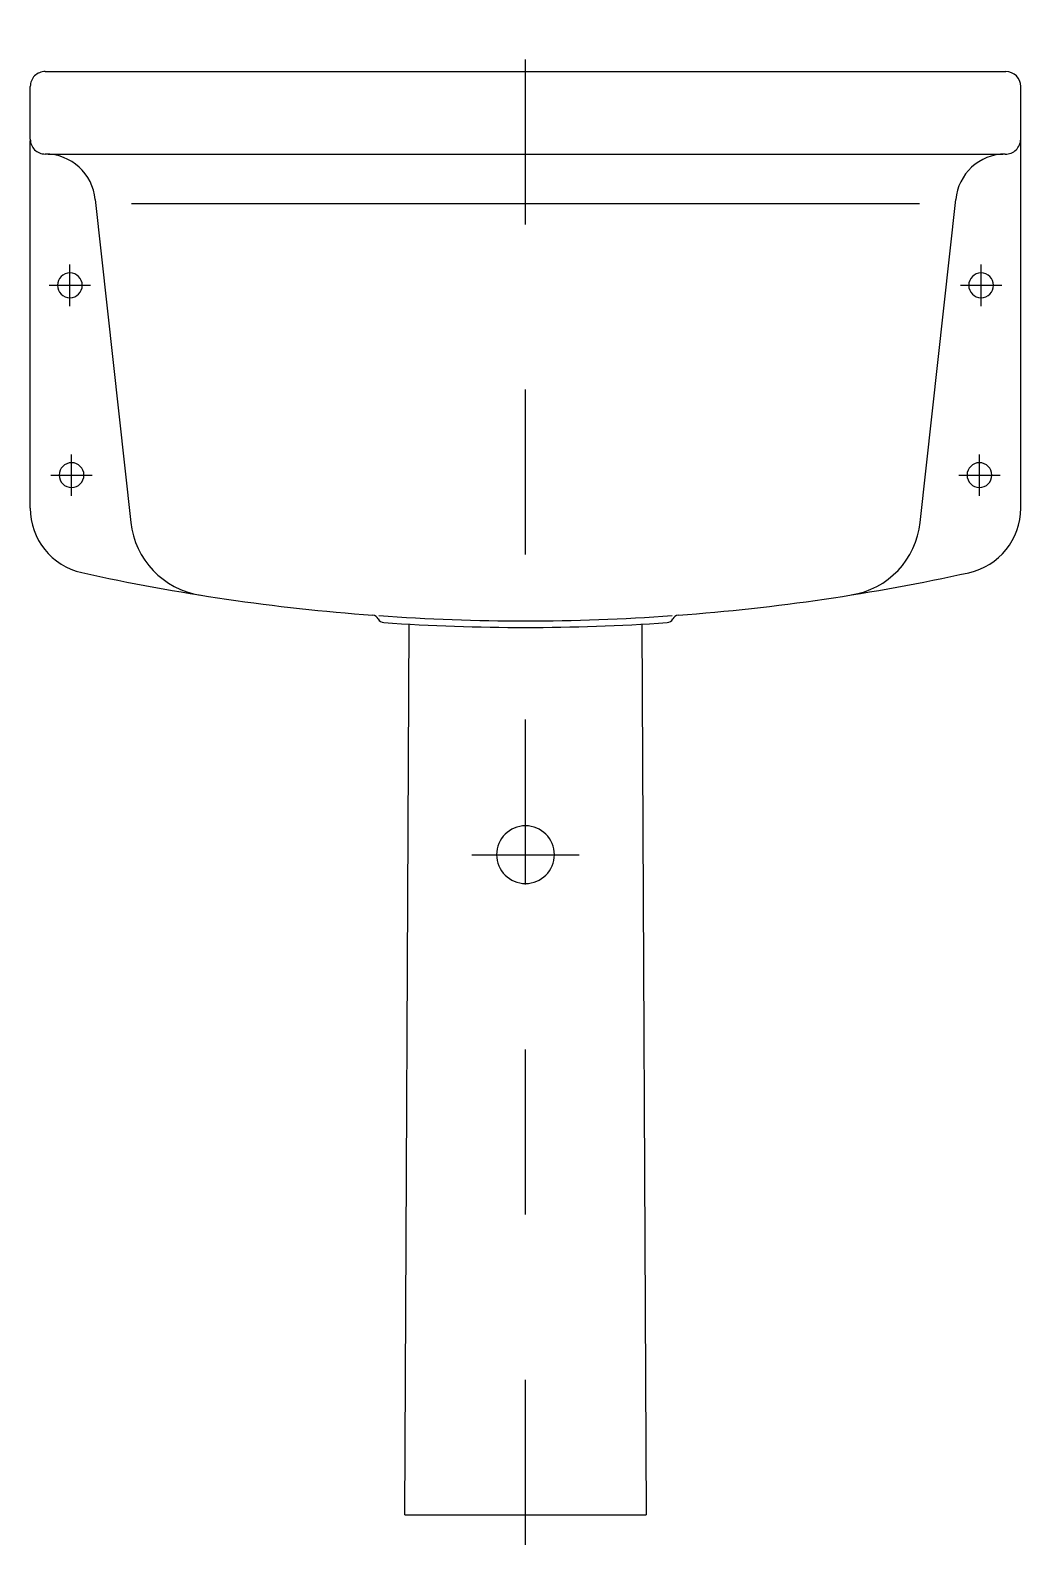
# Model space of a CAD drawing. Extents: x -1018.944 to -1018.344, y 809.663 to 810.581.
import ezdxf

# ---------------------------------------------------------------- set-up
doc = ezdxf.new("R2010")
doc.units = 0
doc.header["$LTSCALE"] = 0.2
doc.header["$MEASUREMENT"] = 0
for name, pattern in [('AXES', [0.54, 0.3, -0.08, 0.08, -0.08]), ('CACHE', [0.24, 0.12, -0.12]), ('CONTINU', [0])]:
    doc.linetypes.add(name, pattern=pattern)
doc.layers.get('0').update_dxf_attribs({"linetype": 'CONTINUOUS'})
doc.layers.add('DECA_EIXOS', color=5, linetype='AXES')

msp = doc.modelspace()

# ---------------------------------------------------------------- linework, layer by layer
at = {"linetype": 'CONTINU'}
for points in [[(-1018.93475, 810.55575, 0.414215), (-1018.94375, 810.54675)], [(-1018.34375, 810.54675, 0.414213), (-1018.35275, 810.55575)], [(-1018.94375, 810.51475, 0.414217), (-1018.93475, 810.50575)], [(-1018.35313, 810.50575, 0.414259), (-1018.34375, 810.51475)], [(-1018.90447, 810.47813, 0.391084), (-1018.93475, 810.50575)], [(-1018.35313, 810.50575, 0.391085), (-1018.38303, 810.47813)], [(-1018.91975, 810.43372, 1), (-1018.91975, 810.41872)], [(-1018.91975, 810.41872, 1), (-1018.91975, 810.43372)], [(-1018.36775, 810.43372, 1), (-1018.36775, 810.41872)], [(-1018.36775, 810.41872, 1), (-1018.36775, 810.43372)], [(-1018.91875, 810.31872, 1), (-1018.91875, 810.30372)], [(-1018.91875, 810.30372, 1), (-1018.91875, 810.31872)], [(-1018.36875, 810.31872, 1), (-1018.36875, 810.30372)], [(-1018.36875, 810.30372, 1), (-1018.36875, 810.31872)], [(-1018.94375, 810.29117, 0.352115), (-1018.91252, 810.25214)], [(-1018.37516, 810.2521, 0.352118), (-1018.34375, 810.29117)], [(-1018.88288, 810.2826, 0.339575), (-1018.84084, 810.23854)], [(-1018.44644, 810.23858, 0.338333), (-1018.40462, 810.28259)], [(-1018.91252, 810.25214, 0.035674), (-1018.73625, 810.22633)], [(-1018.55125, 810.22633, 0.03568), (-1018.37516, 810.2521)], [(-1018.73295, 810.22409, 0.267202), (-1018.73625, 810.22633)], [(-1018.73295, 810.22409, 0.268694), (-1018.72963, 810.22185)], [(-1018.73255, 810.22607, 0.035565), (-1018.55495, 810.22607)], [(-1018.72963, 810.22185, 0.034314), (-1018.55787, 810.22185)], [(-1018.55787, 810.22185, 0.270409), (-1018.55455, 810.22409)], [(-1018.55125, 810.22633, 0.267204), (-1018.55455, 810.22409)]]:
    msp.add_lwpolyline(points, format="xyb", dxfattribs=at)
for points in [[(-1018.93475, 810.55575), (-1018.35275, 810.55575)], [(-1018.94375, 810.51475), (-1018.94375, 810.54675)], [(-1018.34375, 810.29117), (-1018.34375, 810.54675)], [(-1018.94375, 810.29117), (-1018.94375, 810.51392)], [(-1018.93294, 810.50575), (-1018.35456, 810.50575)], [(-1018.90447, 810.47813), (-1018.88288, 810.2826)], [(-1018.40462, 810.28259), (-1018.38303, 810.47813)], [(-1018.88241, 810.47575), (-1018.40509, 810.47575)], [(-1018.71675, 809.68122), (-1018.71427, 810.22089)], [(-1018.57323, 810.22089), (-1018.57075, 809.68122)], [(-1018.71675, 809.68122), (-1018.57075, 809.68122)]]:
    msp.add_lwpolyline(points, dxfattribs=at)
at = {"linetype": 'CACHE'}
for points in [[(-1018.64375, 810.09872, 1), (-1018.64375, 810.06372)], [(-1018.64375, 810.06372, 1), (-1018.64375, 810.09872)]]:
    msp.add_lwpolyline(points, format="xyb", dxfattribs=at)
at = {"layer": 'DECA_EIXOS'}
for points in [[(-1018.64375, 809.66313), (-1018.64375, 810.58075)], [(-1018.91975, 810.41366), (-1018.91975, 810.43879)], [(-1018.36775, 810.41366), (-1018.36775, 810.43879)], [(-1018.93231, 810.42622), (-1018.90719, 810.42622)], [(-1018.38031, 810.42622), (-1018.35519, 810.42622)], [(-1018.91875, 810.29866), (-1018.91875, 810.32379)], [(-1018.36875, 810.29866), (-1018.36875, 810.32379)], [(-1018.93131, 810.31122), (-1018.90619, 810.31122)], [(-1018.38131, 810.31122), (-1018.35619, 810.31122)], [(-1018.67625, 810.08122), (-1018.61125, 810.08122)]]:
    msp.add_lwpolyline(points, dxfattribs=at)

doc.saveas('drawing.dxf')
